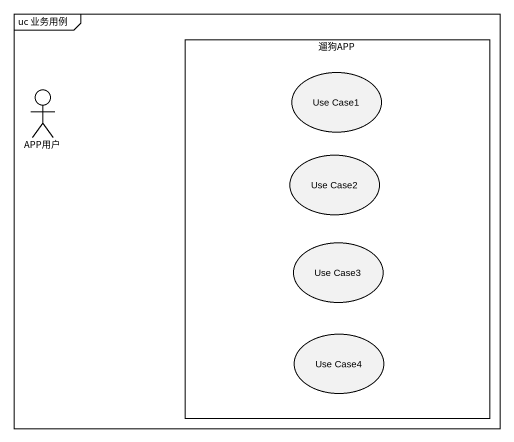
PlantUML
@startuml
mainframe uc 业务用例
rectangle 遛狗APP {
  usecase "Use Case1" as Use_Case1
  usecase "Use Case2" as Use_Case2
  usecase "Use Case3" as Use_Case3
  usecase "Use Case4" as Use_Case4
}
actor APP用户
@enduml
